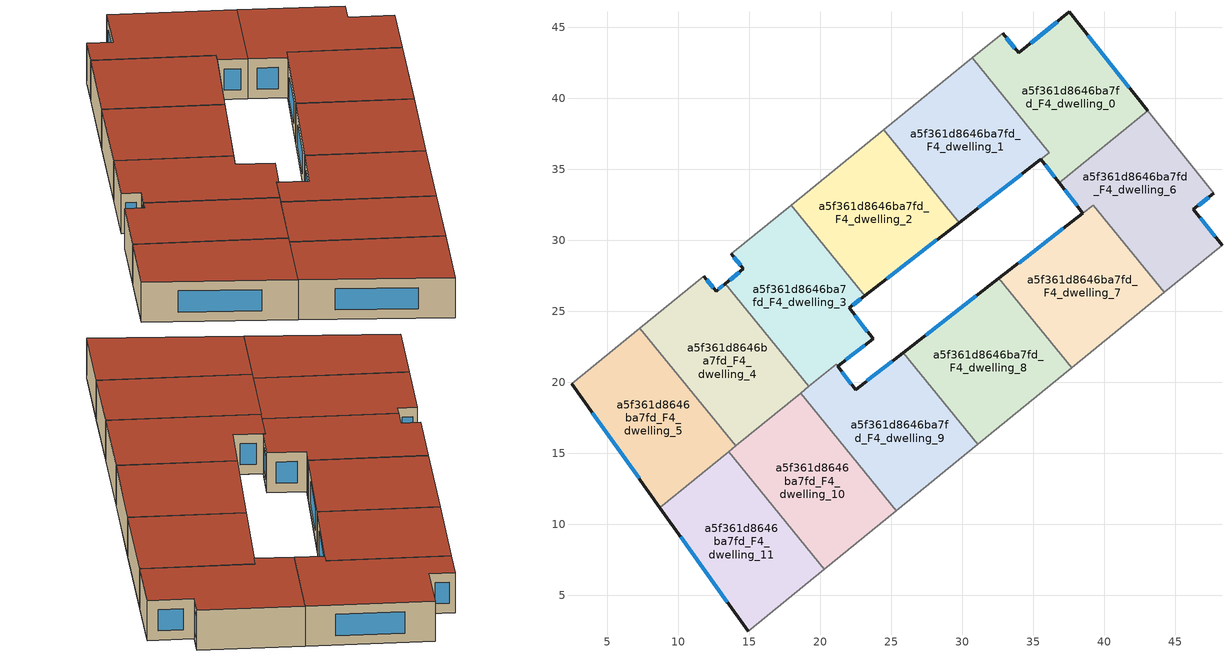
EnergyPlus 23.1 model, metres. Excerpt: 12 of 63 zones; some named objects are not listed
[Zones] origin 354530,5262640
a5f361d8646ba7fd_F4_dwelling_0
 floor to a5f361d8646ba7fd_F3_dwelling_0 (EU_floor_Construction): 37.51,46.09 43.06,39.12 36.82,34.05 35.51,35.72 36.1,36.18 30.68,42.85 32.82,44.59 33.96,43.2 z12
 wall outside (EU_wall_Construction): 43.06,39.12 37.51,46.09 33.96,43.2 32.82,44.59 / 35.51,35.72 36.82,34.05 z12:15
 wall adiabatic (EU_wall_Construction): 32.82,44.59 30.68,42.85 z12:15
 wall to a5f361d8646ba7fd_F4_dwelling_6 (EU_wall_Construction): 36.82,34.05 43.06,39.12 z12:15
 wall to a5f361d8646ba7fd_F4_dwelling_1 (EU_wall_Construction): 30.68,42.85 36.1,36.18 35.51,35.72 z12:15
 window (EU_Window_Construction): 33.69,43.52 33.09,44.26 / 36.67,45.41 34.79,43.87 / 41.75,40.76 38.81,44.45 / 35.82,35.33 36.51,34.44 z12.7:14.3
 roof outside (EU_roof_Construction): 43.06,39.12 37.51,46.09 33.96,43.2 32.82,44.59 30.68,42.85 36.1,36.18 35.51,35.72 36.82,34.05 z15
a5f361d8646ba7fd_F4_dwelling_1
 floor to a5f361d8646ba7fd_F3_dwelling_1 (EU_floor_Construction): 30.67,42.84 36.1,36.18 29.76,31.25 24.45,37.78 z12
 wall outside (EU_wall_Construction): 29.76,31.25 35.51,35.71 z12:15
 wall to a5f361d8646ba7fd_F4_dwelling_2 (EU_wall_Construction): 24.45,37.78 29.76,31.25 z12:15
 wall adiabatic (EU_wall_Construction): 30.67,42.84 24.45,37.78 z12:15
 window (EU_Window_Construction): 31.11,32.3 34.16,34.67 z12.7:14.3
 roof outside (EU_roof_Construction): 36.1,36.18 30.67,42.84 24.45,37.78 29.76,31.25 z15
a5f361d8646ba7fd_F4_dwelling_10
 floor to a5f361d8646ba7fd_F3_dwelling_10 (EU_floor_Construction): 18.61,19.24 25.34,10.97 20.25,6.83 13.52,15.11 z12
 wall to a5f361d8646ba7fd_F4_dwelling_9 (EU_wall_Construction): 25.34,10.97 18.61,19.24 z12:15
 wall adiabatic (EU_wall_Construction): 20.25,6.83 25.34,10.97 z12:15
 wall to a5f361d8646ba7fd_F4_dwelling_11 (EU_wall_Construction): 13.52,15.11 20.25,6.83 z12:15
 wall to a5f361d8646ba7fd_F4_dwelling_4 (EU_wall_Construction): 18.61,19.24 14.03,15.52 z12:15
 wall to a5f361d8646ba7fd_F4_dwelling_5 (EU_wall_Construction): 14.03,15.52 13.52,15.11 z12:15
 roof outside (EU_roof_Construction): 25.34,10.97 18.61,19.24 13.52,15.11 20.25,6.83 z15
a5f361d8646ba7fd_F4_dwelling_11
 floor to a5f361d8646ba7fd_F3_dwelling_11 (EU_floor_Construction): 13.52,15.11 20.25,6.83 14.91,2.48 8.7,11.18 z12
 wall outside (EU_wall_Construction): 8.7,11.18 14.91,2.48 z12:15
 wall adiabatic (EU_wall_Construction): 14.91,2.48 20.25,6.83 z12:15
 wall to a5f361d8646ba7fd_F4_dwelling_5 (EU_wall_Construction): 13.52,15.11 8.7,11.18 z12:15
 window (EU_Window_Construction): 10.16,9.14 13.45,4.52 z12.7:14.3
 roof outside (EU_roof_Construction): 20.25,6.83 13.52,15.11 8.7,11.18 14.91,2.48 z15
a5f361d8646ba7fd_F4_dwelling_2
 floor to a5f361d8646ba7fd_F3_dwelling_2 (EU_floor_Construction): 24.45,37.78 29.76,31.25 23.11,26.1 17.92,32.47 z12
 wall outside (EU_wall_Construction): 23.11,26.1 29.76,31.25 z12:15
 wall to a5f361d8646ba7fd_F4_dwelling_3 (EU_wall_Construction): 17.92,32.47 23.11,26.1 z12:15
 wall adiabatic (EU_wall_Construction): 24.45,37.78 17.92,32.47 z12:15
 window (EU_Window_Construction): 24.67,27.31 28.19,30.04 z12.7:14.3
 roof outside (EU_roof_Construction): 29.76,31.25 24.45,37.78 17.92,32.47 23.11,26.1 z15
a5f361d8646ba7fd_F4_dwelling_3
 floor to a5f361d8646ba7fd_F3_dwelling_3 (EU_floor_Construction): 17.92,32.47 23.11,26.1 22.01,25.25 23.7,23.07 21.21,21.13 21.1,21.27 19.18,19.71 13.3,26.95 14.57,27.99 13.7,29.04 z12
 wall outside (EU_wall_Construction): 13.7,29.04 14.57,27.99 13.3,26.95 / 21.21,21.13 23.7,23.07 22.01,25.25 23.11,26.1 z12:15
 wall to a5f361d8646ba7fd_F4_dwelling_4 (EU_wall_Construction): 13.3,26.95 19.18,19.71 z12:15
 wall adiabatic (EU_wall_Construction): 17.92,32.47 13.7,29.04 z12:15
 wall to a5f361d8646ba7fd_F4_dwelling_9 (EU_wall_Construction): 19.18,19.71 21.1,21.27 21.21,21.13 z12:15
 window (EU_Window_Construction): 14.27,27.74 13.6,27.19 / 13.91,28.8 14.37,28.23 / 22.27,25.45 22.85,25.9 / 23.31,23.58 22.41,24.73 / 21.79,21.58 23.12,22.61 z12.7:14.3
 roof outside (EU_roof_Construction): 21.21,21.13 23.7,23.07 22.01,25.25 23.11,26.1 17.92,32.47 13.7,29.04 14.57,27.99 13.3,26.95 19.18,19.71 21.1,21.27 z15
a5f361d8646ba7fd_F4_dwelling_4
 floor to a5f361d8646ba7fd_F3_dwelling_4 (EU_floor_Construction): 13.3,26.95 19.18,19.71 14.03,15.52 7.28,23.82 11.79,27.48 12.65,26.42 z12
 wall outside (EU_wall_Construction): 13.3,26.95 12.65,26.42 11.79,27.48 z12:15
 wall to a5f361d8646ba7fd_F4_dwelling_5 (EU_wall_Construction): 7.28,23.82 14.03,15.52 z12:15
 wall adiabatic (EU_wall_Construction): 11.79,27.48 7.28,23.82 z12:15
 wall to a5f361d8646ba7fd_F4_dwelling_9 (EU_wall_Construction): 18.61,19.24 19.18,19.71 z12:15
 window (EU_Window_Construction): 12.45,26.67 11.99,27.23 / 13.14,26.82 12.8,26.55 z12.7:14.3
 roof outside (EU_roof_Construction): 19.18,19.71 13.3,26.95 12.65,26.42 11.79,27.48 7.28,23.82 14.03,15.52 z15
a5f361d8646ba7fd_F4_dwelling_5
 floor to a5f361d8646ba7fd_F3_dwelling_5 (EU_floor_Construction): 7.28,23.82 14.03,15.52 8.7,11.18 2.47,19.9 z12
 wall outside (EU_wall_Construction): 2.47,19.9 8.7,11.18 z12:15
 wall adiabatic (EU_wall_Construction): 7.28,23.82 2.47,19.9 z12:15
 window (EU_Window_Construction): 3.93,17.86 7.23,13.23 z12.7:14.3
 roof outside (EU_roof_Construction): 14.03,15.52 7.28,23.82 2.47,19.9 8.7,11.18 z15
a5f361d8646ba7fd_F4_dwelling_6
 floor to a5f361d8646ba7fd_F3_dwelling_6 (EU_floor_Construction): 43.06,39.12 47.69,33.31 46.26,32.18 48.28,29.65 44.21,26.34 39.21,32.48 38.48,31.92 36.82,34.05 z12
 wall outside (EU_wall_Construction): 36.82,34.05 38.48,31.92 / 48.28,29.65 46.26,32.18 47.69,33.31 z12:15
 wall adiabatic (EU_wall_Construction): 47.69,33.31 43.06,39.12 / 44.21,26.34 48.28,29.65 z12:15
 wall to a5f361d8646ba7fd_F4_dwelling_7 (EU_wall_Construction): 38.48,31.92 39.21,32.48 44.21,26.34 z12:15
 window (EU_Window_Construction): 37.21,33.55 38.09,32.42 / 46.59,32.45 47.35,33.05 / 47.8,30.25 46.73,31.59 z12.7:14.3
 roof outside (EU_roof_Construction): 48.28,29.65 46.26,32.18 47.69,33.31 43.06,39.12 36.82,34.05 38.48,31.92 39.21,32.48 44.21,26.34 z15
a5f361d8646ba7fd_F4_dwelling_7
 floor to a5f361d8646ba7fd_F3_dwelling_7 (EU_floor_Construction): 39.21,32.48 44.21,26.34 37.68,21.02 32.56,27.32 z12
 wall outside (EU_wall_Construction): 38.48,31.91 32.56,27.32 z12:15
 wall to a5f361d8646ba7fd_F4_dwelling_8 (EU_wall_Construction): 32.56,27.32 37.68,21.02 z12:15
 wall adiabatic (EU_wall_Construction): 37.68,21.02 44.21,26.34 z12:15
 window (EU_Window_Construction): 37.09,30.84 33.95,28.4 z12.7:14.3
 roof outside (EU_roof_Construction): 44.21,26.34 39.21,32.48 32.56,27.32 37.68,21.02 z15
a5f361d8646ba7fd_F4_dwelling_8
 floor to a5f361d8646ba7fd_F3_dwelling_8 (EU_floor_Construction): 32.56,27.32 37.68,21.02 31.08,15.65 25.83,22.1 z12
 wall outside (EU_wall_Construction): 32.56,27.32 25.83,22.1 z12:15
 wall adiabatic (EU_wall_Construction): 31.08,15.65 37.68,21.02 z12:15
 wall to a5f361d8646ba7fd_F4_dwelling_9 (EU_wall_Construction): 25.83,22.1 31.08,15.65 z12:15
 window (EU_Window_Construction): 30.98,26.09 27.41,23.33 z12.7:14.3
 roof outside (EU_roof_Construction): 37.68,21.02 32.56,27.32 25.83,22.1 31.08,15.65 z15
a5f361d8646ba7fd_F4_dwelling_9
 floor to a5f361d8646ba7fd_F3_dwelling_9 (EU_floor_Construction): 25.83,22.1 31.08,15.65 25.34,10.97 18.61,19.24 21.1,21.27 22.48,19.5 z12
 wall outside (EU_wall_Construction): 25.83,22.1 22.48,19.5 21.21,21.13 z12:15
 wall adiabatic (EU_wall_Construction): 25.34,10.97 31.08,15.65 z12:15
 window (EU_Window_Construction): 25.05,21.49 23.27,20.11 / 22.18,19.88 21.5,20.74 z12.7:14.3
 roof outside (EU_roof_Construction): 31.08,15.65 25.83,22.1 22.48,19.5 21.1,21.27 18.61,19.24 25.34,10.97 z15
[Building]
EU S2 Campaign: North Axis=0; Terrain=City; Solar Distribution=FullExterior
[Site:Location]
Budapest.Ferenc.Liszt.Intl.AP: Latitude=47.437; Longitude=19.256; Time Zone=1; Elevation=185
[SizingPeriod:WeatherFileDays]
AnnualSizingPeriod: Begin Month=1; Begin Day of Month=1; End Month=12; End Day of Month=31; Day of Week for Start Day=Monday; Use Weather File Daylight Saving Period=No; Use Weather File Rain and Snow Indicators=No
[MATERIAL]
EU_InternalMass_Material: Roughness=MediumRough; Thickness=0.1; Conductivity=1; Density=1800; Specific Heat=900; Thermal Absorptance=0.9; Solar Absorptance=0.7; Visible Absorptance=0.7
[MATERIAL:NOMASS] Roughness=MediumRough; Thermal Absorptance=0.9; Solar Absorptance=0.7; Visible Absorptance=0.7
Name | Thermal Resistance
EU_wall_NoMass | 0.832559
EU_roof_NoMass | 1.39638
EU_floor_NoMass | 0.872794
[WINDOWMATERIAL:SIMPLEGLAZINGSYSTEM]
EU_Window_SimpleGlazing: UFactor=2.79869; Solar Heat Gain Coefficient=0.75; Visible Transmittance=0.75
[CONSTRUCTION]
EU_wall_Construction: EU_wall_NoMass
EU_roof_Construction: EU_roof_NoMass
EU_floor_Construction: EU_floor_NoMass
EU_Window_Construction: EU_Window_SimpleGlazing
EU_InternalMass_Construction: EU_InternalMass_Material
[ZONE] Type=1; Multiplier=1; Ceiling Height=autocalculate; Floor Area=autocalculate; Part of Total Floor Area=Yes
Name | Volume
a5f361d8646ba7fd_F4_dwelling_0 | 214.673
a5f361d8646ba7fd_F4_dwelling_1 | 204.85
a5f361d8646ba7fd_F4_dwelling_10 | 209.807
a5f361d8646ba7fd_F4_dwelling_11; a5f361d8646ba7fd_F4_dwelling_2 | 209.785
a5f361d8646ba7fd_F4_dwelling_3 | 211.797
a5f361d8646ba7fd_F4_dwelling_4 | 209.799
a5f361d8646ba7fd_F4_dwelling_5 | 209.78
a5f361d8646ba7fd_F4_dwelling_6 | 217.073
a5f361d8646ba7fd_F4_dwelling_7 | 202.432
a5f361d8646ba7fd_F4_dwelling_8 | 209.769
a5f361d8646ba7fd_F4_dwelling_9 | 207.797
[INTERNALMASS] Construction=EU_InternalMass_Construction
Name | Zone or ZoneList | Surface Area
a5f361d8646ba7fd_F4_dwelling_0_EU_InternalMass | a5f361d8646ba7fd_F4_dwelling_0 | 71.5563
a5f361d8646ba7fd_F4_dwelling_1_EU_InternalMass | a5f361d8646ba7fd_F4_dwelling_1 | 68.3066
a5f361d8646ba7fd_F4_dwelling_2_EU_InternalMass | a5f361d8646ba7fd_F4_dwelling_2 | 69.9282
a5f361d8646ba7fd_F4_dwelling_3_EU_InternalMass | a5f361d8646ba7fd_F4_dwelling_3 | 70.5996
a5f361d8646ba7fd_F4_dwelling_4_EU_InternalMass | a5f361d8646ba7fd_F4_dwelling_4 | 69.9332
a5f361d8646ba7fd_F4_dwelling_5_EU_InternalMass | a5f361d8646ba7fd_F4_dwelling_5 | 69.9268
a5f361d8646ba7fd_F4_dwelling_6_EU_InternalMass | a5f361d8646ba7fd_F4_dwelling_6 | 72.3579
a5f361d8646ba7fd_F4_dwelling_7_EU_InternalMass | a5f361d8646ba7fd_F4_dwelling_7 | 67.4992
a5f361d8646ba7fd_F4_dwelling_8_EU_InternalMass | a5f361d8646ba7fd_F4_dwelling_8 | 69.9232
a5f361d8646ba7fd_F4_dwelling_9_EU_InternalMass | a5f361d8646ba7fd_F4_dwelling_9 | 69.2658
a5f361d8646ba7fd_F4_dwelling_10_EU_InternalMass | a5f361d8646ba7fd_F4_dwelling_10 | 69.9358
a5f361d8646ba7fd_F4_dwelling_11_EU_InternalMass | a5f361d8646ba7fd_F4_dwelling_11 | 69.9284
[OTHEREQUIPMENT] Fuel Type=Electricity; Design Level Calculation Method=Watts/Area; Power per Zone Floor Area=1; Fraction Latent=0; Fraction Radiant=0; Fraction Lost=0; Carbon Dioxide Generation Rate=0; EndUse Subcategory=EU_Step8_InternalGains
Name | Zone or ZoneList or Space or SpaceList | Schedule
EU_Step8_InternalGain_a5f361d8646ba7fd_F4_dwelling_0_f000 | a5f361d8646ba7fd_F4_dwelling_0 | EU_Step8_GainSchedule_a5f361d8646ba7fd_F4_dwelling_0_f000
EU_Step8_InternalGain_a5f361d8646ba7fd_F4_dwelling_1_f000 | a5f361d8646ba7fd_F4_dwelling_1 | EU_Step8_GainSchedule_a5f361d8646ba7fd_F4_dwelling_1_f000
EU_Step8_InternalGain_a5f361d8646ba7fd_F4_dwelling_2_f000 | a5f361d8646ba7fd_F4_dwelling_2 | EU_Step8_GainSchedule_a5f361d8646ba7fd_F4_dwelling_2_f000
EU_Step8_InternalGain_a5f361d8646ba7fd_F4_dwelling_3_f000 | a5f361d8646ba7fd_F4_dwelling_3 | EU_Step8_GainSchedule_a5f361d8646ba7fd_F4_dwelling_3_f000
EU_Step8_InternalGain_a5f361d8646ba7fd_F4_dwelling_4_f000 | a5f361d8646ba7fd_F4_dwelling_4 | EU_Step8_GainSchedule_a5f361d8646ba7fd_F4_dwelling_4_f000
EU_Step8_InternalGain_a5f361d8646ba7fd_F4_dwelling_5_f000 | a5f361d8646ba7fd_F4_dwelling_5 | EU_Step8_GainSchedule_a5f361d8646ba7fd_F4_dwelling_5_f000
EU_Step8_InternalGain_a5f361d8646ba7fd_F4_dwelling_6_f000 | a5f361d8646ba7fd_F4_dwelling_6 | EU_Step8_GainSchedule_a5f361d8646ba7fd_F4_dwelling_6_f000
EU_Step8_InternalGain_a5f361d8646ba7fd_F4_dwelling_7_f000 | a5f361d8646ba7fd_F4_dwelling_7 | EU_Step8_GainSchedule_a5f361d8646ba7fd_F4_dwelling_7_f000
EU_Step8_InternalGain_a5f361d8646ba7fd_F4_dwelling_8_f000 | a5f361d8646ba7fd_F4_dwelling_8 | EU_Step8_GainSchedule_a5f361d8646ba7fd_F4_dwelling_8_f000
EU_Step8_InternalGain_a5f361d8646ba7fd_F4_dwelling_9_f000 | a5f361d8646ba7fd_F4_dwelling_9 | EU_Step8_GainSchedule_a5f361d8646ba7fd_F4_dwelling_9_f000
EU_Step8_InternalGain_a5f361d8646ba7fd_F4_dwelling_10_f000 | a5f361d8646ba7fd_F4_dwelling_10 | EU_Step8_GainSchedule_a5f361d8646ba7fd_F4_dwelling_10_f000
EU_Step8_InternalGain_a5f361d8646ba7fd_F4_dwelling_11_f000 | a5f361d8646ba7fd_F4_dwelling_11 | EU_Step8_GainSchedule_a5f361d8646ba7fd_F4_dwelling_11_f000
[ZONEVENTILATION:DESIGNFLOWRATE] Schedule=EU_AlwaysOn; Design Flow Rate Calculation Method=AirChanges/Hour; Air Changes per Hour=0.475469; Ventilation Type=Natural; Fan Pressure Rise=0; Fan Total Efficiency=1; Constant Term Coefficient=1; Temperature Term Coefficient=0; Velocity Term Coefficient=0; Velocity Squared Term Coefficient=0; Minimum Indoor Temperature=-100; Maximum Indoor Temperature=100; Delta Temperature=-100; Minimum Outdoor Temperature=-100; Maximum Outdoor Temperature=100; Maximum Wind Speed=40
Name | Zone or ZoneList or Space or SpaceList
EU_ConstantAir_a5f361d8646ba7fd_F4_dwelling_0 | a5f361d8646ba7fd_F4_dwelling_0
EU_ConstantAir_a5f361d8646ba7fd_F4_dwelling_1 | a5f361d8646ba7fd_F4_dwelling_1
EU_ConstantAir_a5f361d8646ba7fd_F4_dwelling_2 | a5f361d8646ba7fd_F4_dwelling_2
EU_ConstantAir_a5f361d8646ba7fd_F4_dwelling_3 | a5f361d8646ba7fd_F4_dwelling_3
EU_ConstantAir_a5f361d8646ba7fd_F4_dwelling_4 | a5f361d8646ba7fd_F4_dwelling_4
EU_ConstantAir_a5f361d8646ba7fd_F4_dwelling_5 | a5f361d8646ba7fd_F4_dwelling_5
EU_ConstantAir_a5f361d8646ba7fd_F4_dwelling_6 | a5f361d8646ba7fd_F4_dwelling_6
EU_ConstantAir_a5f361d8646ba7fd_F4_dwelling_7 | a5f361d8646ba7fd_F4_dwelling_7
EU_ConstantAir_a5f361d8646ba7fd_F4_dwelling_8 | a5f361d8646ba7fd_F4_dwelling_8
EU_ConstantAir_a5f361d8646ba7fd_F4_dwelling_9 | a5f361d8646ba7fd_F4_dwelling_9
EU_ConstantAir_a5f361d8646ba7fd_F4_dwelling_10 | a5f361d8646ba7fd_F4_dwelling_10
EU_ConstantAir_a5f361d8646ba7fd_F4_dwelling_11 | a5f361d8646ba7fd_F4_dwelling_11
[HVACTEMPLATE:ZONE:IDEALLOADSAIRSYSTEM] System Availability Schedule=EU_AlwaysOn; Maximum Heating Supply Air Temperature=50; Minimum Cooling Supply Air Temperature=13; Maximum Heating Supply Air Humidity Ratio=0.0156; Minimum Cooling Supply Air Humidity Ratio=0.0077; Heating Limit=NoLimit; Cooling Limit=NoLimit; Heating Availability Schedule=EU_AlwaysOn; Cooling Availability Schedule=EU_CoolingOff; Dehumidification Control Type=ConstantSensibleHeatRatio; Cooling Sensible Heat Ratio=0.7; Dehumidification Setpoint=60; Humidification Control Type=None; Humidification Setpoint=30; Outdoor Air Method=None; Outdoor Air Flow Rate per Person=0.00944; Outdoor Air Flow Rate per Zone Floor Area=0; Outdoor Air Flow Rate per Zone=0; Demand Controlled Ventilation Type=None; Outdoor Air Economizer Type=NoEconomizer; Heat Recovery Type=None; Sensible Heat Recovery Effectiveness=0.7; Latent Heat Recovery Effectiveness=0.65
Name | Template Thermostat
a5f361d8646ba7fd_F4_dwelling_0 | EU_HeatOnly_a5f361d8646ba7fd_F4_dwelling_0
a5f361d8646ba7fd_F4_dwelling_1 | EU_HeatOnly_a5f361d8646ba7fd_F4_dwelling_1
a5f361d8646ba7fd_F4_dwelling_2 | EU_HeatOnly_a5f361d8646ba7fd_F4_dwelling_2
a5f361d8646ba7fd_F4_dwelling_3 | EU_HeatOnly_a5f361d8646ba7fd_F4_dwelling_3
a5f361d8646ba7fd_F4_dwelling_4 | EU_HeatOnly_a5f361d8646ba7fd_F4_dwelling_4
a5f361d8646ba7fd_F4_dwelling_5 | EU_HeatOnly_a5f361d8646ba7fd_F4_dwelling_5
a5f361d8646ba7fd_F4_dwelling_6 | EU_HeatOnly_a5f361d8646ba7fd_F4_dwelling_6
a5f361d8646ba7fd_F4_dwelling_7 | EU_HeatOnly_a5f361d8646ba7fd_F4_dwelling_7
a5f361d8646ba7fd_F4_dwelling_8 | EU_HeatOnly_a5f361d8646ba7fd_F4_dwelling_8
a5f361d8646ba7fd_F4_dwelling_9 | EU_HeatOnly_a5f361d8646ba7fd_F4_dwelling_9
a5f361d8646ba7fd_F4_dwelling_10 | EU_HeatOnly_a5f361d8646ba7fd_F4_dwelling_10
a5f361d8646ba7fd_F4_dwelling_11 | EU_HeatOnly_a5f361d8646ba7fd_F4_dwelling_11
[SIZING:ZONE] Zone Cooling Design Supply Air Temperature Input Method=SupplyAirTemperature; Zone Cooling Design Supply Air Temperature=13; Zone Heating Design Supply Air Temperature Input Method=SupplyAirTemperature; Zone Heating Design Supply Air Temperature=50; Zone Cooling Design Supply Air Humidity Ratio=0.008; Zone Heating Design Supply Air Humidity Ratio=0.008; Cooling Design Air Flow Method=DesignDay; Cooling Design Air Flow Rate=0; Cooling Minimum Air Flow per Zone Floor Area=0.000762; Cooling Minimum Air Flow=0; Cooling Minimum Air Flow Fraction=0.2; Heating Design Air Flow Method=DesignDay; Heating Design Air Flow Rate=0; Heating Maximum Air Flow per Zone Floor Area=0.002032; Heating Maximum Air Flow=0.141576; Heating Maximum Air Flow Fraction=0.3; Account for Dedicated Outdoor Air System=No; Dedicated Outdoor Air System Control Strategy=NeutralSupplyAir; Dedicated Outdoor Air Low Setpoint Temperature for Design=autosize; Dedicated Outdoor Air High Setpoint Temperature for Design=autosize; Zone Load Sizing Method=Sensible Load Only No Latent Load; Zone Latent Cooling Design Supply Air Humidity Ratio Input Method=HumidityRatioDifference; Zone Cooling Design Supply Air Humidity Ratio Difference=0.005; Zone Latent Heating Design Supply Air Humidity Ratio Input Method=HumidityRatioDifference; Zone Humidification Design Supply Air Humidity Ratio Difference=0.005
a5f361d8646ba7fd_F4_dwelling_0; a5f361d8646ba7fd_F4_dwelling_1; a5f361d8646ba7fd_F4_dwelling_2; a5f361d8646ba7fd_F4_dwelling_3; a5f361d8646ba7fd_F4_dwelling_4; a5f361d8646ba7fd_F4_dwelling_5; a5f361d8646ba7fd_F4_dwelling_6; a5f361d8646ba7fd_F4_dwelling_7; a5f361d8646ba7fd_F4_dwelling_8; a5f361d8646ba7fd_F4_dwelling_9; a5f361d8646ba7fd_F4_dwelling_10; a5f361d8646ba7fd_F4_dwelling_11
[SCHEDULE:CONSTANT]
Name | Hourly Value
EU_AlwaysOn | 1
EU_CoolingOff | 0
[SCHEDULE:FILE] Column Number=1; Rows to Skip at Top=0; Number of Hours of Data=8760; Column Separator=Comma; Interpolate to Timestep=No; Minutes per Item=60; Adjust Schedule for Daylight Savings=Yes
Name | File
EU_Step8_GainSchedule_a5f361d8646ba7fd_F4_dwelling_0_f000 | ../../schedules/a5f361d8646ba7fd/a5f361d8646ba7fd_F4_dwelling_0_f000_gain.csv
EU_Step8_GainSchedule_a5f361d8646ba7fd_F4_dwelling_1_f000 | ../../schedules/a5f361d8646ba7fd/a5f361d8646ba7fd_F4_dwelling_1_f000_gain.csv
EU_Step8_GainSchedule_a5f361d8646ba7fd_F4_dwelling_2_f000 | ../../schedules/a5f361d8646ba7fd/a5f361d8646ba7fd_F4_dwelling_2_f000_gain.csv
EU_Step8_GainSchedule_a5f361d8646ba7fd_F4_dwelling_3_f000 | ../../schedules/a5f361d8646ba7fd/a5f361d8646ba7fd_F4_dwelling_3_f000_gain.csv
EU_Step8_GainSchedule_a5f361d8646ba7fd_F4_dwelling_4_f000 | ../../schedules/a5f361d8646ba7fd/a5f361d8646ba7fd_F4_dwelling_4_f000_gain.csv
EU_Step8_GainSchedule_a5f361d8646ba7fd_F4_dwelling_5_f000 | ../../schedules/a5f361d8646ba7fd/a5f361d8646ba7fd_F4_dwelling_5_f000_gain.csv
EU_Step8_GainSchedule_a5f361d8646ba7fd_F4_dwelling_6_f000 | ../../schedules/a5f361d8646ba7fd/a5f361d8646ba7fd_F4_dwelling_6_f000_gain.csv
EU_Step8_GainSchedule_a5f361d8646ba7fd_F4_dwelling_7_f000 | ../../schedules/a5f361d8646ba7fd/a5f361d8646ba7fd_F4_dwelling_7_f000_gain.csv
EU_Step8_GainSchedule_a5f361d8646ba7fd_F4_dwelling_8_f000 | ../../schedules/a5f361d8646ba7fd/a5f361d8646ba7fd_F4_dwelling_8_f000_gain.csv
EU_Step8_GainSchedule_a5f361d8646ba7fd_F4_dwelling_9_f000 | ../../schedules/a5f361d8646ba7fd/a5f361d8646ba7fd_F4_dwelling_9_f000_gain.csv
EU_Step8_GainSchedule_a5f361d8646ba7fd_F4_dwelling_10_f000 | ../../schedules/a5f361d8646ba7fd/a5f361d8646ba7fd_F4_dwelling_10_f000_gain.csv
EU_Step8_GainSchedule_a5f361d8646ba7fd_F4_dwelling_11_f000 | ../../schedules/a5f361d8646ba7fd/a5f361d8646ba7fd_F4_dwelling_11_f000_gain.csv
